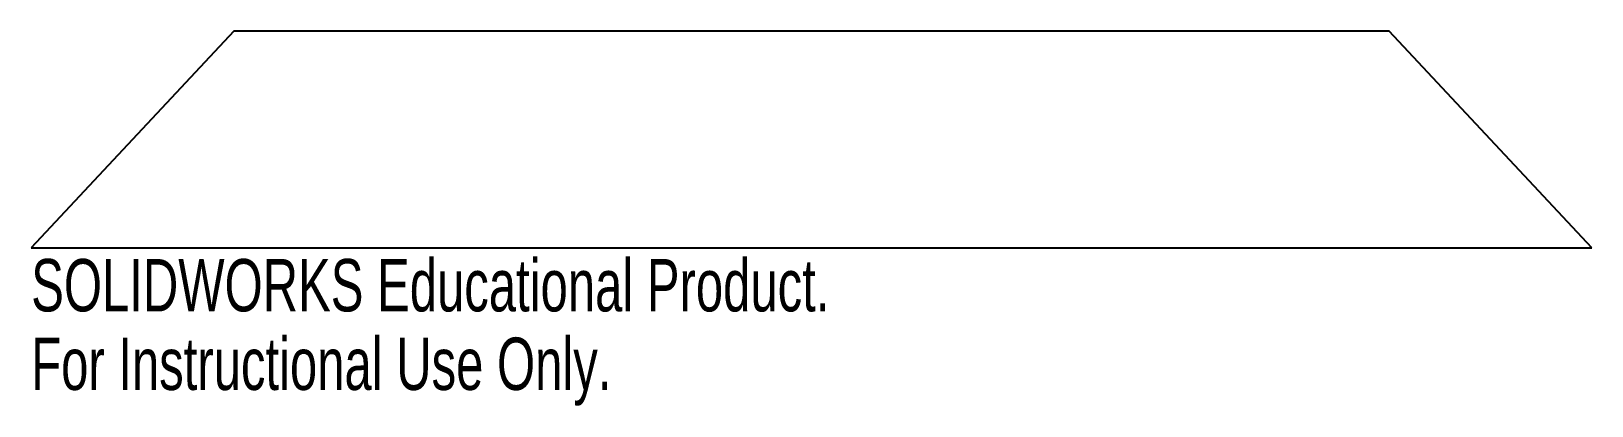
# Model space of a CAD drawing. Header units: millimetres. Extents: x 29 to 173, y 30 to 65.
import ezdxf

# ---------------------------------------------------------------- set-up
doc = ezdxf.new("R2010")
doc.units = ezdxf.units.MM
doc.styles.add('SLDTEXTSTYLE0', font='TXT', dxfattribs={"width": 0.7})

msp = doc.modelspace()

# ---------------------------------------------------------------- linework, layer by layer
at = {"color": 7, "linetype": 'Continuous', "lineweight": 25}
for p, q in [((47.65, 64.92), (28.95, 44.92)), ((154.31, 64.92), (47.65, 64.92)), ((173.01, 44.92), (154.31, 64.92)), ((28.95, 44.92), (173.01, 44.92))]:
    msp.add_line(p, q, dxfattribs=at)

# ---------------------------------------------------------------- texts
at = {"color": 7, "linetype": 'Continuous', "char_height": 4.8336, "attachment_point": 1, "style": 'SLDTEXTSTYLE0'}
for s, insert in [('SOLIDWORKS Educational Product.', (28.95, 43.9)), ('For Instructional Use Only.', (28.95, 36.65))]:
    msp.add_mtext(s, dxfattribs=dict(at, insert=insert))

doc.saveas('drawing.dxf')
